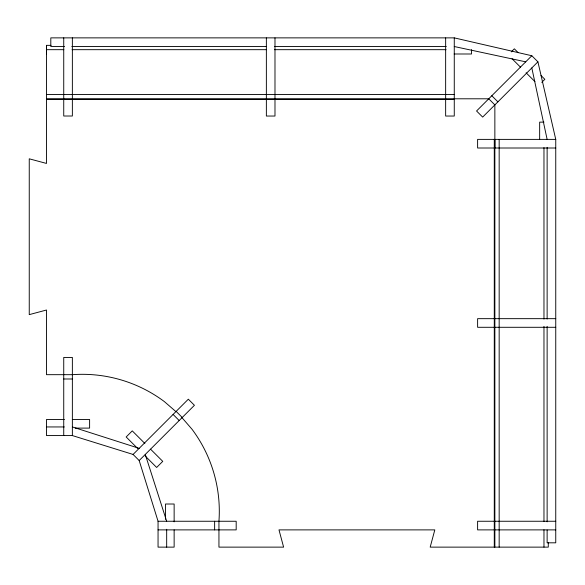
<?xml version="1.0" encoding="UTF-8"?>
<svg xmlns="http://www.w3.org/2000/svg" width="585" height="585" viewBox="0 0 585 585"><rect width="100%" height="100%" fill="white"/><g stroke="black" fill="none" stroke-linecap="round" stroke-linejoin="round"><path stroke-width="0.88" d="M494.859 148.005L494.859 139.384M511.297 51.875L514.339 48.826L518.156 52.635M64.46 419.482L46.493 419.482L46.493 435.569L72.364 435.569L133.08 454.443L188.326 399.197L194.425 405.288L139.179 460.541L158.052 521.257L158.052 547.129L174.14 547.129L174.14 529.886M531.816 55.743L476.563 110.989L482.662 117.088L537.915 61.834L531.816 55.743L454.267 37.871L50.807 37.871L50.807 46.493L64.504 46.493M541.776 82.361L544.825 79.311L541.015 75.502M46.493 53.995L46.493 45.337L51.085 45.374M71.809 46.493L266.351 46.493M274.57 46.493L446.275 46.493M46.529 49.681L63.86 49.681M72.065 49.681L266.358 49.681M274.57 49.681L446.062 49.681M454.15 53.995L471.517 53.995L471.517 49.681M46.529 94.485L454.267 94.485M454.267 99.377L46.529 99.377L46.529 45.374M543.97 122.141L539.655 122.141L539.655 139.384M547.129 530.032L547.129 542.814L555.75 542.814L555.75 139.384L477.609 139.384L477.609 148.005L555.75 148.005M555.75 318.664L477.616 318.664L477.616 327.293L555.75 327.293M63.736 378.992L72.364 378.992M72.364 419.482L89.607 419.482L89.607 428.103L75.238 428.103M46.493 426.948L64.335 426.948M158.052 521.257L236.186 521.257L236.186 529.886L158.052 529.886M555.75 521.257L477.609 521.257L477.609 529.886L555.75 529.886M454.267 46.529L525.718 61.834M72.364 426.948L139.179 448.351M175.917 411.606L164.385 401.617A136.978 136.978 0 0 0 72.364 374.678L46.493 374.678L46.493 310.013L29.25 314.635L29.25 158.813L46.493 163.434L46.493 98.763L488.76 98.799L494.859 104.898L494.859 547.129M512.058 58.734L520.438 67.114M526.112 72.796L534.946 81.622M491.809 95.75L497.901 101.849M176.136 411.387L182.235 417.485M173.087 414.436L179.185 420.535M144.875 443.488L132.261 430.874L126.163 436.973L137.599 448.403M150.55 449.163L162.747 461.36L156.648 467.459L145.219 456.022M133.08 454.443L139.179 460.541M182.015 417.705L192.004 429.236A136.978 136.978 0 0 1 218.944 521.257L218.944 547.129L283.608 547.129L278.986 529.886L434.809 529.886L430.187 547.129L548.284 547.129L548.284 542.566M145.27 454.443L166.674 521.257M537.915 61.834L555.75 139.384M531.816 67.933L547.129 139.384M547.129 147.347L547.129 319.052M547.129 326.357L547.129 521.813M543.97 147.595L543.97 319.081M543.97 326.379L543.97 521.586M543.97 529.798L543.97 547.129M499.166 139.384L499.166 547.129M494.281 139.384L494.281 547.129M454.267 37.908L454.267 116.042L445.646 116.042L445.646 37.908M274.987 37.908L274.987 116.042L266.365 116.042L266.365 37.908M214.629 521.257L214.629 529.886M174.14 521.857L174.14 504.014L165.518 504.014L165.518 519.283M166.674 529.286L166.674 547.129M72.364 37.871L72.364 116.013L63.736 116.013L63.736 37.871M72.364 435.569L72.364 357.435L63.736 357.435L63.736 435.569"/></g></svg>
